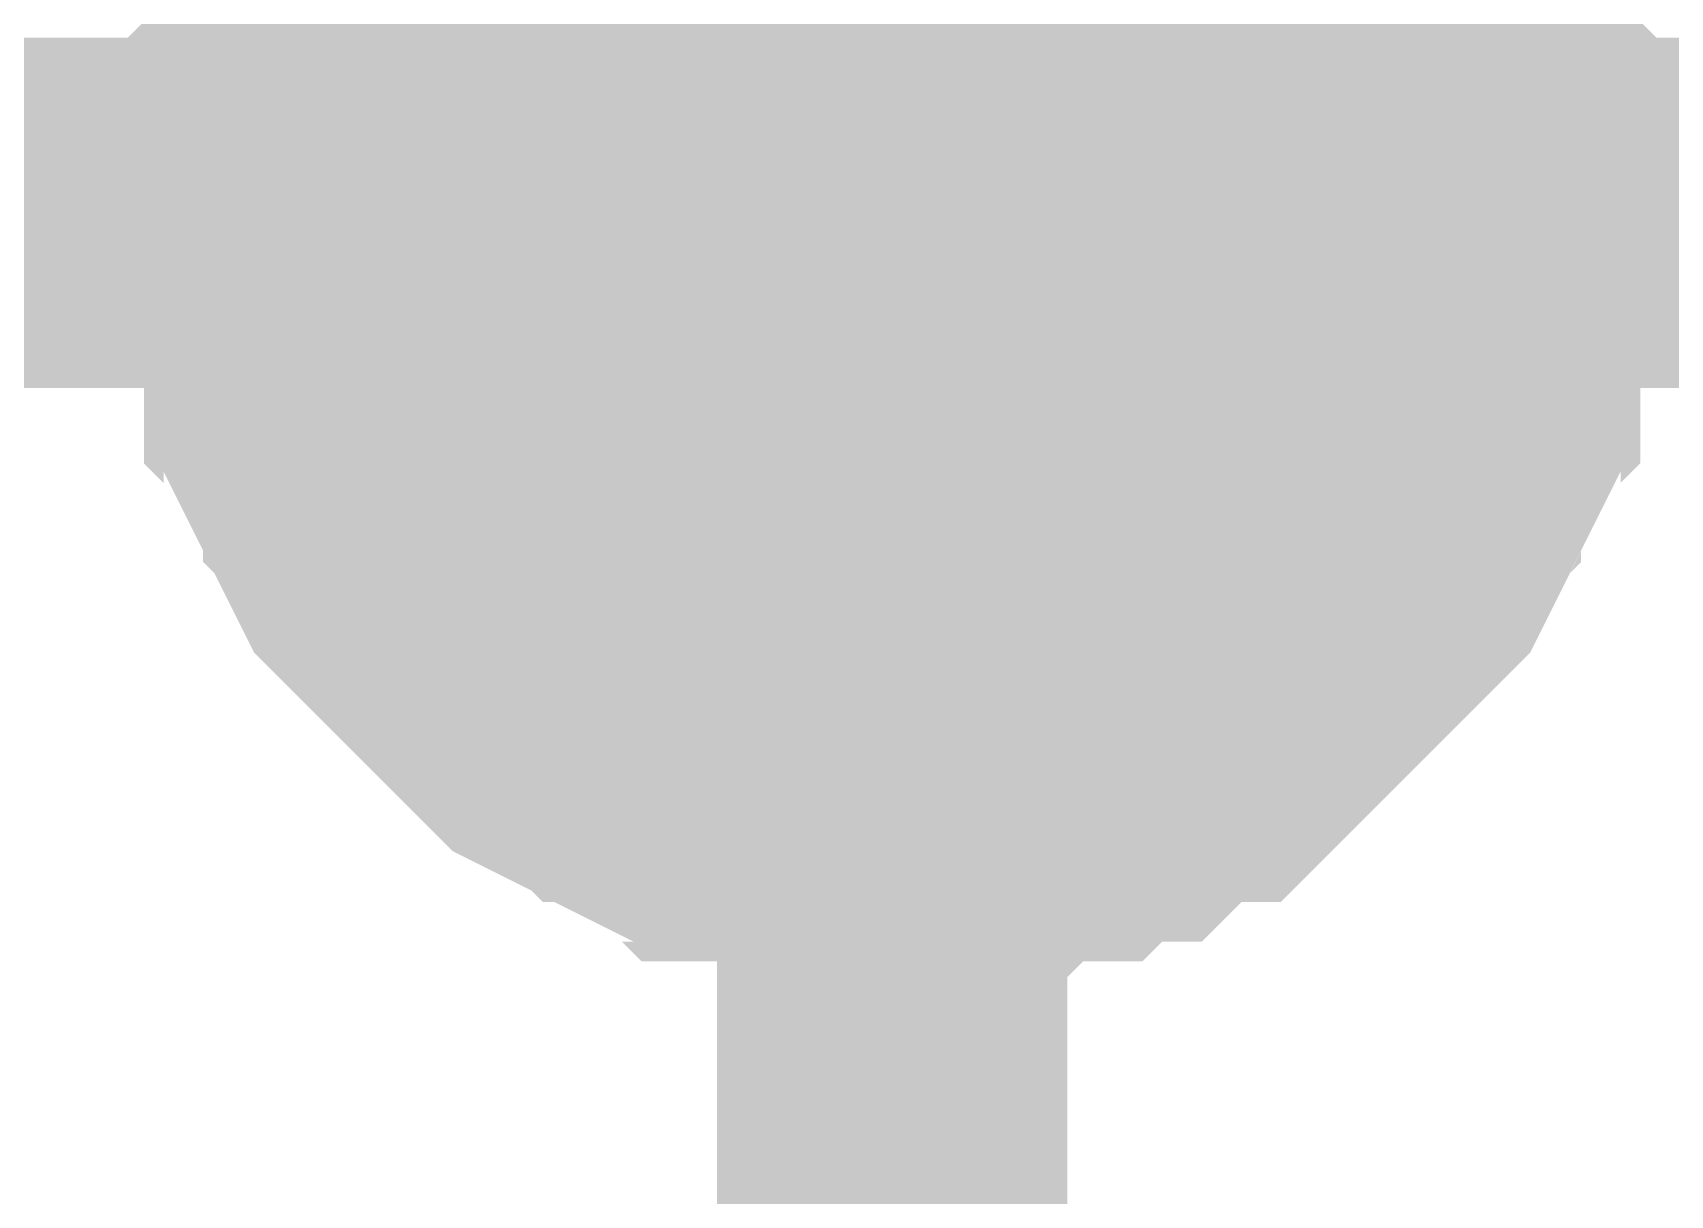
# Model space of a CAD drawing. Header units: inches. Extents: x 0 to 9.5, y -0.01 to 7.51.
# Drawn here: x 1.4721 to 1.5272, y 4.6664 to 4.7055 of the extents above; entities that cross this region are included whole.
import ezdxf

# ---------------------------------------------------------------- set-up
doc = ezdxf.new("R2010")
doc.units = ezdxf.units.IN
doc.header["$MEASUREMENT"] = 0
doc.layers.add('Sheet', color=255, linetype='Continuous')

msp = doc.modelspace()

# ---------------------------------------------------------------- linework, layer by layer
at = {"layer": 'Sheet'}
msp.add_lwpolyline([(1.49, 4.7, 0.02, 0.02, 1), (1.51, 4.7, 0.02, 0.02, 1)], format="xyseb", close=True, dxfattribs=at)
for points in [[(1.481047, 4.699485, 0.0118, 0.0118, 0), (1.481047, 4.700817, 0.0118, 0.0118, 0), (1.481047, 4.701483, 0.0118, 0.0118, 0), (1.481047, 4.702814, 0.0118, 0.0118, 0), (1.481712, 4.70348, 0.0118, 0.0118, 0), (1.481712, 4.704812, 0.0118, 0.0118, 0), (1.481712, 4.705478, 0.0118, 0.0118, 0), (1.482378, 4.706143, 0.0118, 0.0118, 0), (1.482378, 4.707475, 0.0118, 0.0118, 0), (1.483044, 4.708141, 0.0118, 0.0118, 0), (1.483709, 4.708807, 0.0118, 0.0118, 0), (1.483709, 4.710138, 0.0118, 0.0118, 0), (1.484375, 4.710804, 0.0118, 0.0118, 0), (1.485041, 4.71147, 0.0118, 0.0118, 0)], [(1.481047, 4.699485, 0.0118, 0.0118, 0), (1.481047, 4.700817, 0.0118, 0.0118, 0), (1.481047, 4.701483, 0.0118, 0.0118, 0), (1.481047, 4.702814, 0.0118, 0.0118, 0), (1.481712, 4.70348, 0.0118, 0.0118, 0), (1.481712, 4.704812, 0.0118, 0.0118, 0), (1.481712, 4.705478, 0.0118, 0.0118, 0), (1.482378, 4.706143, 0.0118, 0.0118, 0), (1.482378, 4.707475, 0.0118, 0.0118, 0), (1.483044, 4.708141, 0.0118, 0.0118, 0), (1.483709, 4.708807, 0.0118, 0.0118, 0), (1.483709, 4.710138, 0.0118, 0.0118, 0), (1.484375, 4.710804, 0.0118, 0.0118, 0), (1.485041, 4.71147, 0.0118, 0.0118, 0)], [(1.481047, 4.699485, 0.0118, 0.0118, 0), (1.481047, 4.700817, 0.0118, 0.0118, 0), (1.481047, 4.701483, 0.0118, 0.0118, 0), (1.481047, 4.702814, 0.0118, 0.0118, 0), (1.481712, 4.70348, 0.0118, 0.0118, 0), (1.481712, 4.704812, 0.0118, 0.0118, 0), (1.481712, 4.705478, 0.0118, 0.0118, 0), (1.482378, 4.706143, 0.0118, 0.0118, 0), (1.482378, 4.707475, 0.0118, 0.0118, 0), (1.483044, 4.708141, 0.0118, 0.0118, 0), (1.483709, 4.708807, 0.0118, 0.0118, 0), (1.483709, 4.710138, 0.0118, 0.0118, 0), (1.484375, 4.710804, 0.0118, 0.0118, 0), (1.485041, 4.71147, 0.0118, 0.0118, 0)], [(1.481047, 4.699485, 0.0118, 0.0118, 0), (1.481047, 4.700817, 0.0118, 0.0118, 0), (1.481047, 4.701483, 0.0118, 0.0118, 0), (1.481047, 4.702814, 0.0118, 0.0118, 0), (1.481712, 4.70348, 0.0118, 0.0118, 0), (1.481712, 4.704812, 0.0118, 0.0118, 0), (1.481712, 4.705478, 0.0118, 0.0118, 0), (1.482378, 4.706143, 0.0118, 0.0118, 0), (1.482378, 4.707475, 0.0118, 0.0118, 0), (1.483044, 4.708141, 0.0118, 0.0118, 0), (1.483709, 4.708807, 0.0118, 0.0118, 0), (1.483709, 4.710138, 0.0118, 0.0118, 0), (1.484375, 4.710804, 0.0118, 0.0118, 0), (1.485041, 4.71147, 0.0118, 0.0118, 0)], [(1.516991, 4.71147, 0.0118, 0.0118, 0), (1.517657, 4.710804, 0.0118, 0.0118, 0), (1.518323, 4.710138, 0.0118, 0.0118, 0), (1.518323, 4.708807, 0.0118, 0.0118, 0), (1.518988, 4.708141, 0.0118, 0.0118, 0), (1.519654, 4.707475, 0.0118, 0.0118, 0), (1.519654, 4.706143, 0.0118, 0.0118, 0), (1.52032, 4.705478, 0.0118, 0.0118, 0), (1.52032, 4.704812, 0.0118, 0.0118, 0), (1.52032, 4.70348, 0.0118, 0.0118, 0), (1.520985, 4.702814, 0.0118, 0.0118, 0), (1.520985, 4.701483, 0.0118, 0.0118, 0), (1.520985, 4.700817, 0.0118, 0.0118, 0), (1.520985, 4.699485, 0.0118, 0.0118, 0)], [(1.516991, 4.71147, 0.0118, 0.0118, 0), (1.517657, 4.710804, 0.0118, 0.0118, 0), (1.518323, 4.710138, 0.0118, 0.0118, 0), (1.518323, 4.708807, 0.0118, 0.0118, 0), (1.518988, 4.708141, 0.0118, 0.0118, 0), (1.519654, 4.707475, 0.0118, 0.0118, 0), (1.519654, 4.706143, 0.0118, 0.0118, 0), (1.52032, 4.705478, 0.0118, 0.0118, 0), (1.52032, 4.704812, 0.0118, 0.0118, 0), (1.52032, 4.70348, 0.0118, 0.0118, 0), (1.520985, 4.702814, 0.0118, 0.0118, 0), (1.520985, 4.701483, 0.0118, 0.0118, 0), (1.520985, 4.700817, 0.0118, 0.0118, 0), (1.520985, 4.699485, 0.0118, 0.0118, 0)], [(1.516991, 4.71147, 0.0118, 0.0118, 0), (1.517657, 4.710804, 0.0118, 0.0118, 0), (1.518323, 4.710138, 0.0118, 0.0118, 0), (1.518323, 4.708807, 0.0118, 0.0118, 0), (1.518988, 4.708141, 0.0118, 0.0118, 0), (1.519654, 4.707475, 0.0118, 0.0118, 0), (1.519654, 4.706143, 0.0118, 0.0118, 0), (1.52032, 4.705478, 0.0118, 0.0118, 0), (1.52032, 4.704812, 0.0118, 0.0118, 0), (1.52032, 4.70348, 0.0118, 0.0118, 0), (1.520985, 4.702814, 0.0118, 0.0118, 0), (1.520985, 4.701483, 0.0118, 0.0118, 0), (1.520985, 4.700817, 0.0118, 0.0118, 0), (1.520985, 4.699485, 0.0118, 0.0118, 0)], [(1.516991, 4.71147, 0.0118, 0.0118, 0), (1.517657, 4.710804, 0.0118, 0.0118, 0), (1.518323, 4.710138, 0.0118, 0.0118, 0), (1.518323, 4.708807, 0.0118, 0.0118, 0), (1.518988, 4.708141, 0.0118, 0.0118, 0), (1.519654, 4.707475, 0.0118, 0.0118, 0), (1.519654, 4.706143, 0.0118, 0.0118, 0), (1.52032, 4.705478, 0.0118, 0.0118, 0), (1.52032, 4.704812, 0.0118, 0.0118, 0), (1.52032, 4.70348, 0.0118, 0.0118, 0), (1.520985, 4.702814, 0.0118, 0.0118, 0), (1.520985, 4.701483, 0.0118, 0.0118, 0), (1.520985, 4.700817, 0.0118, 0.0118, 0), (1.520985, 4.699485, 0.0118, 0.0118, 0)], [(1.481047, 4.699485, 0.0039, 0.0039, 0), (1.481047, 4.700817, 0.0039, 0.0039, 0), (1.481047, 4.701483, 0.0039, 0.0039, 0), (1.481047, 4.702814, 0.0039, 0.0039, 0), (1.481712, 4.70348, 0.0039, 0.0039, 0), (1.481712, 4.704812, 0.0039, 0.0039, 0), (1.481712, 4.705478, 0.0039, 0.0039, 0), (1.482378, 4.706143, 0.0039, 0.0039, 0), (1.482378, 4.707475, 0.0039, 0.0039, 0), (1.483044, 4.708141, 0.0039, 0.0039, 0)], [(1.481047, 4.699485, 0.0039, 0.0039, 0), (1.481047, 4.700817, 0.0039, 0.0039, 0), (1.481047, 4.701483, 0.0039, 0.0039, 0), (1.481047, 4.702814, 0.0039, 0.0039, 0), (1.481712, 4.70348, 0.0039, 0.0039, 0), (1.481712, 4.704812, 0.0039, 0.0039, 0), (1.481712, 4.705478, 0.0039, 0.0039, 0), (1.482378, 4.706143, 0.0039, 0.0039, 0), (1.482378, 4.707475, 0.0039, 0.0039, 0), (1.483044, 4.708141, 0.0039, 0.0039, 0)], [(1.481047, 4.699485, 0.0039, 0.0039, 0), (1.481047, 4.700817, 0.0039, 0.0039, 0), (1.481047, 4.701483, 0.0039, 0.0039, 0), (1.481047, 4.702814, 0.0039, 0.0039, 0), (1.481712, 4.70348, 0.0039, 0.0039, 0), (1.481712, 4.704812, 0.0039, 0.0039, 0), (1.481712, 4.705478, 0.0039, 0.0039, 0), (1.482378, 4.706143, 0.0039, 0.0039, 0), (1.482378, 4.707475, 0.0039, 0.0039, 0), (1.483044, 4.708141, 0.0039, 0.0039, 0)], [(1.481047, 4.699485, 0.0039, 0.0039, 0), (1.481047, 4.700817, 0.0039, 0.0039, 0), (1.481047, 4.701483, 0.0039, 0.0039, 0), (1.481047, 4.702814, 0.0039, 0.0039, 0), (1.481712, 4.70348, 0.0039, 0.0039, 0), (1.481712, 4.704812, 0.0039, 0.0039, 0), (1.481712, 4.705478, 0.0039, 0.0039, 0), (1.482378, 4.706143, 0.0039, 0.0039, 0), (1.482378, 4.707475, 0.0039, 0.0039, 0), (1.483044, 4.708141, 0.0039, 0.0039, 0)], [(1.518988, 4.708141, 0.0039, 0.0039, 0), (1.519654, 4.707475, 0.0039, 0.0039, 0), (1.519654, 4.706143, 0.0039, 0.0039, 0), (1.52032, 4.705478, 0.0039, 0.0039, 0), (1.52032, 4.704812, 0.0039, 0.0039, 0), (1.52032, 4.70348, 0.0039, 0.0039, 0), (1.520985, 4.702814, 0.0039, 0.0039, 0), (1.520985, 4.701483, 0.0039, 0.0039, 0), (1.520985, 4.700817, 0.0039, 0.0039, 0), (1.520985, 4.699485, 0.0039, 0.0039, 0)], [(1.518988, 4.708141, 0.0039, 0.0039, 0), (1.519654, 4.707475, 0.0039, 0.0039, 0), (1.519654, 4.706143, 0.0039, 0.0039, 0), (1.52032, 4.705478, 0.0039, 0.0039, 0), (1.52032, 4.704812, 0.0039, 0.0039, 0), (1.52032, 4.70348, 0.0039, 0.0039, 0), (1.520985, 4.702814, 0.0039, 0.0039, 0), (1.520985, 4.701483, 0.0039, 0.0039, 0), (1.520985, 4.700817, 0.0039, 0.0039, 0), (1.520985, 4.699485, 0.0039, 0.0039, 0)], [(1.518988, 4.708141, 0.0039, 0.0039, 0), (1.519654, 4.707475, 0.0039, 0.0039, 0), (1.519654, 4.706143, 0.0039, 0.0039, 0), (1.52032, 4.705478, 0.0039, 0.0039, 0), (1.52032, 4.704812, 0.0039, 0.0039, 0), (1.52032, 4.70348, 0.0039, 0.0039, 0), (1.520985, 4.702814, 0.0039, 0.0039, 0), (1.520985, 4.701483, 0.0039, 0.0039, 0), (1.520985, 4.700817, 0.0039, 0.0039, 0), (1.520985, 4.699485, 0.0039, 0.0039, 0)], [(1.518988, 4.708141, 0.0039, 0.0039, 0), (1.519654, 4.707475, 0.0039, 0.0039, 0), (1.519654, 4.706143, 0.0039, 0.0039, 0), (1.52032, 4.705478, 0.0039, 0.0039, 0), (1.52032, 4.704812, 0.0039, 0.0039, 0), (1.52032, 4.70348, 0.0039, 0.0039, 0), (1.520985, 4.702814, 0.0039, 0.0039, 0), (1.520985, 4.701483, 0.0039, 0.0039, 0), (1.520985, 4.700817, 0.0039, 0.0039, 0), (1.520985, 4.699485, 0.0039, 0.0039, 0)], [(2.000911, 4.499734, 0.0118, 0.0118, 0), (2.000911, 4.699485, 0.0118, 0.0118, 0), (1.501016, 4.699485, 0.0118, 0.0118, 0), (1.001121, 4.699485, 0.0118, 0.0118, 0), (1.001121, 4.499734, 0.0118, 0.0118, 0)], [(1.501016, 4.67951, 0.0118, 0.0118, 0), (1.50035, 4.67951, 0.0118, 0.0118, 0), (1.499019, 4.67951, 0.0118, 0.0118, 0), (1.498353, 4.67951, 0.0118, 0.0118, 0), (1.497022, 4.680176, 0.0118, 0.0118, 0), (1.496357, 4.680176, 0.0118, 0.0118, 0), (1.495025, 4.680176, 0.0118, 0.0118, 0), (1.49436, 4.680842, 0.0118, 0.0118, 0), (1.493694, 4.680842, 0.0118, 0.0118, 0), (1.492363, 4.681507, 0.0118, 0.0118, 0), (1.491697, 4.682173, 0.0118, 0.0118, 0), (1.491031, 4.682173, 0.0118, 0.0118, 0), (1.4897, 4.682839, 0.0118, 0.0118, 0), (1.489034, 4.683505, 0.0118, 0.0118, 0), (1.488369, 4.684171, 0.0118, 0.0118, 0), (1.487703, 4.684837, 0.0118, 0.0118, 0), (1.487038, 4.685502, 0.0118, 0.0118, 0), (1.486372, 4.686168, 0.0118, 0.0118, 0), (1.485706, 4.686834, 0.0118, 0.0118, 0), (1.485041, 4.6875, 0.0118, 0.0118, 0), (1.484375, 4.688166, 0.0118, 0.0118, 0), (1.483709, 4.689498, 0.0118, 0.0118, 0), (1.483709, 4.690163, 0.0118, 0.0118, 0), (1.483044, 4.690829, 0.0118, 0.0118, 0), (1.482378, 4.692161, 0.0118, 0.0118, 0), (1.482378, 4.692827, 0.0118, 0.0118, 0), (1.481712, 4.693493, 0.0118, 0.0118, 0), (1.481712, 4.694824, 0.0118, 0.0118, 0), (1.481712, 4.69549, 0.0118, 0.0118, 0), (1.481047, 4.696822, 0.0118, 0.0118, 0), (1.481047, 4.697488, 0.0118, 0.0118, 0), (1.481047, 4.698819, 0.0118, 0.0118, 0), (1.481047, 4.699485, 0.0118, 0.0118, 0)], [(1.481047, 4.699485, 0.0118, 0.0118, 0), (1.481047, 4.699485, 0.0118, 0.0118, 0)], [(1.501016, 4.67951, 0.0118, 0.0118, 0), (1.50035, 4.67951, 0.0118, 0.0118, 0), (1.499019, 4.67951, 0.0118, 0.0118, 0), (1.498353, 4.67951, 0.0118, 0.0118, 0), (1.497022, 4.680176, 0.0118, 0.0118, 0), (1.496357, 4.680176, 0.0118, 0.0118, 0), (1.495025, 4.680176, 0.0118, 0.0118, 0), (1.49436, 4.680842, 0.0118, 0.0118, 0), (1.493694, 4.680842, 0.0118, 0.0118, 0), (1.492363, 4.681507, 0.0118, 0.0118, 0), (1.491697, 4.682173, 0.0118, 0.0118, 0), (1.491031, 4.682173, 0.0118, 0.0118, 0), (1.4897, 4.682839, 0.0118, 0.0118, 0), (1.489034, 4.683505, 0.0118, 0.0118, 0), (1.488369, 4.684171, 0.0118, 0.0118, 0), (1.487703, 4.684837, 0.0118, 0.0118, 0), (1.487038, 4.685502, 0.0118, 0.0118, 0), (1.486372, 4.686168, 0.0118, 0.0118, 0), (1.485706, 4.686834, 0.0118, 0.0118, 0), (1.485041, 4.6875, 0.0118, 0.0118, 0), (1.484375, 4.688166, 0.0118, 0.0118, 0), (1.483709, 4.689498, 0.0118, 0.0118, 0), (1.483709, 4.690163, 0.0118, 0.0118, 0), (1.483044, 4.690829, 0.0118, 0.0118, 0), (1.482378, 4.692161, 0.0118, 0.0118, 0), (1.482378, 4.692827, 0.0118, 0.0118, 0), (1.481712, 4.693493, 0.0118, 0.0118, 0), (1.481712, 4.694824, 0.0118, 0.0118, 0), (1.481712, 4.69549, 0.0118, 0.0118, 0), (1.481047, 4.696822, 0.0118, 0.0118, 0), (1.481047, 4.697488, 0.0118, 0.0118, 0), (1.481047, 4.698819, 0.0118, 0.0118, 0), (1.481047, 4.699485, 0.0118, 0.0118, 0)], [(1.481047, 4.699485, 0.0118, 0.0118, 0), (1.481047, 4.699485, 0.0118, 0.0118, 0)], [(1.501016, 4.67951, 0.0118, 0.0118, 0), (1.50035, 4.67951, 0.0118, 0.0118, 0), (1.499019, 4.67951, 0.0118, 0.0118, 0), (1.498353, 4.67951, 0.0118, 0.0118, 0), (1.497022, 4.680176, 0.0118, 0.0118, 0), (1.496357, 4.680176, 0.0118, 0.0118, 0), (1.495025, 4.680176, 0.0118, 0.0118, 0), (1.49436, 4.680842, 0.0118, 0.0118, 0), (1.493694, 4.680842, 0.0118, 0.0118, 0), (1.492363, 4.681507, 0.0118, 0.0118, 0), (1.491697, 4.682173, 0.0118, 0.0118, 0), (1.491031, 4.682173, 0.0118, 0.0118, 0), (1.4897, 4.682839, 0.0118, 0.0118, 0), (1.489034, 4.683505, 0.0118, 0.0118, 0), (1.488369, 4.684171, 0.0118, 0.0118, 0), (1.487703, 4.684837, 0.0118, 0.0118, 0), (1.487038, 4.685502, 0.0118, 0.0118, 0), (1.486372, 4.686168, 0.0118, 0.0118, 0), (1.485706, 4.686834, 0.0118, 0.0118, 0), (1.485041, 4.6875, 0.0118, 0.0118, 0), (1.484375, 4.688166, 0.0118, 0.0118, 0), (1.483709, 4.689498, 0.0118, 0.0118, 0), (1.483709, 4.690163, 0.0118, 0.0118, 0), (1.483044, 4.690829, 0.0118, 0.0118, 0), (1.482378, 4.692161, 0.0118, 0.0118, 0), (1.482378, 4.692827, 0.0118, 0.0118, 0), (1.481712, 4.693493, 0.0118, 0.0118, 0), (1.481712, 4.694824, 0.0118, 0.0118, 0), (1.481712, 4.69549, 0.0118, 0.0118, 0), (1.481047, 4.696822, 0.0118, 0.0118, 0), (1.481047, 4.697488, 0.0118, 0.0118, 0), (1.481047, 4.698819, 0.0118, 0.0118, 0), (1.481047, 4.699485, 0.0118, 0.0118, 0)], [(1.481047, 4.699485, 0.0118, 0.0118, 0), (1.481047, 4.699485, 0.0118, 0.0118, 0)], [(1.501016, 4.67951, 0.0118, 0.0118, 0), (1.50035, 4.67951, 0.0118, 0.0118, 0), (1.499019, 4.67951, 0.0118, 0.0118, 0), (1.498353, 4.67951, 0.0118, 0.0118, 0), (1.497022, 4.680176, 0.0118, 0.0118, 0), (1.496357, 4.680176, 0.0118, 0.0118, 0), (1.495025, 4.680176, 0.0118, 0.0118, 0), (1.49436, 4.680842, 0.0118, 0.0118, 0), (1.493694, 4.680842, 0.0118, 0.0118, 0), (1.492363, 4.681507, 0.0118, 0.0118, 0), (1.491697, 4.682173, 0.0118, 0.0118, 0), (1.491031, 4.682173, 0.0118, 0.0118, 0), (1.4897, 4.682839, 0.0118, 0.0118, 0), (1.489034, 4.683505, 0.0118, 0.0118, 0), (1.488369, 4.684171, 0.0118, 0.0118, 0), (1.487703, 4.684837, 0.0118, 0.0118, 0), (1.487038, 4.685502, 0.0118, 0.0118, 0), (1.486372, 4.686168, 0.0118, 0.0118, 0), (1.485706, 4.686834, 0.0118, 0.0118, 0), (1.485041, 4.6875, 0.0118, 0.0118, 0), (1.484375, 4.688166, 0.0118, 0.0118, 0), (1.483709, 4.689498, 0.0118, 0.0118, 0), (1.483709, 4.690163, 0.0118, 0.0118, 0), (1.483044, 4.690829, 0.0118, 0.0118, 0), (1.482378, 4.692161, 0.0118, 0.0118, 0), (1.482378, 4.692827, 0.0118, 0.0118, 0), (1.481712, 4.693493, 0.0118, 0.0118, 0), (1.481712, 4.694824, 0.0118, 0.0118, 0), (1.481712, 4.69549, 0.0118, 0.0118, 0), (1.481047, 4.696822, 0.0118, 0.0118, 0), (1.481047, 4.697488, 0.0118, 0.0118, 0), (1.481047, 4.698819, 0.0118, 0.0118, 0), (1.481047, 4.699485, 0.0118, 0.0118, 0)], [(1.481047, 4.699485, 0.0118, 0.0118, 0), (1.481047, 4.699485, 0.0118, 0.0118, 0)], [(1.520985, 4.699485, 0.0118, 0.0118, 0), (1.520985, 4.698819, 0.0118, 0.0118, 0), (1.520985, 4.697488, 0.0118, 0.0118, 0), (1.520985, 4.696822, 0.0118, 0.0118, 0), (1.52032, 4.69549, 0.0118, 0.0118, 0), (1.52032, 4.694824, 0.0118, 0.0118, 0), (1.52032, 4.693493, 0.0118, 0.0118, 0), (1.519654, 4.692827, 0.0118, 0.0118, 0), (1.519654, 4.692161, 0.0118, 0.0118, 0), (1.518988, 4.690829, 0.0118, 0.0118, 0), (1.518323, 4.690163, 0.0118, 0.0118, 0), (1.518323, 4.689498, 0.0118, 0.0118, 0), (1.517657, 4.688166, 0.0118, 0.0118, 0), (1.516991, 4.6875, 0.0118, 0.0118, 0), (1.516326, 4.686834, 0.0118, 0.0118, 0), (1.51566, 4.686168, 0.0118, 0.0118, 0), (1.514994, 4.685502, 0.0118, 0.0118, 0), (1.514329, 4.684837, 0.0118, 0.0118, 0), (1.513663, 4.684171, 0.0118, 0.0118, 0), (1.512997, 4.683505, 0.0118, 0.0118, 0), (1.512332, 4.682839, 0.0118, 0.0118, 0), (1.511666, 4.682173, 0.0118, 0.0118, 0), (1.510335, 4.682173, 0.0118, 0.0118, 0), (1.509669, 4.681507, 0.0118, 0.0118, 0), (1.509004, 4.680842, 0.0118, 0.0118, 0), (1.507672, 4.680842, 0.0118, 0.0118, 0), (1.507007, 4.680176, 0.0118, 0.0118, 0), (1.506341, 4.680176, 0.0118, 0.0118, 0), (1.50501, 4.680176, 0.0118, 0.0118, 0), (1.504344, 4.67951, 0.0118, 0.0118, 0), (1.503013, 4.67951, 0.0118, 0.0118, 0), (1.502347, 4.67951, 0.0118, 0.0118, 0), (1.501016, 4.67951, 0.0118, 0.0118, 0)], [(1.501016, 4.499734, 0.0118, 0.0118, 0), (1.501016, 4.699485, 0.0118, 0.0118, 0)], [(1.520985, 4.699485, 0.0118, 0.0118, 0), (1.520985, 4.698819, 0.0118, 0.0118, 0), (1.520985, 4.697488, 0.0118, 0.0118, 0), (1.520985, 4.696822, 0.0118, 0.0118, 0), (1.52032, 4.69549, 0.0118, 0.0118, 0), (1.52032, 4.694824, 0.0118, 0.0118, 0), (1.52032, 4.693493, 0.0118, 0.0118, 0), (1.519654, 4.692827, 0.0118, 0.0118, 0), (1.519654, 4.692161, 0.0118, 0.0118, 0), (1.518988, 4.690829, 0.0118, 0.0118, 0), (1.518323, 4.690163, 0.0118, 0.0118, 0), (1.518323, 4.689498, 0.0118, 0.0118, 0), (1.517657, 4.688166, 0.0118, 0.0118, 0), (1.516991, 4.6875, 0.0118, 0.0118, 0), (1.516326, 4.686834, 0.0118, 0.0118, 0), (1.51566, 4.686168, 0.0118, 0.0118, 0), (1.514994, 4.685502, 0.0118, 0.0118, 0), (1.514329, 4.684837, 0.0118, 0.0118, 0), (1.513663, 4.684171, 0.0118, 0.0118, 0), (1.512997, 4.683505, 0.0118, 0.0118, 0), (1.512332, 4.682839, 0.0118, 0.0118, 0), (1.511666, 4.682173, 0.0118, 0.0118, 0), (1.510335, 4.682173, 0.0118, 0.0118, 0), (1.509669, 4.681507, 0.0118, 0.0118, 0), (1.509004, 4.680842, 0.0118, 0.0118, 0), (1.507672, 4.680842, 0.0118, 0.0118, 0), (1.507007, 4.680176, 0.0118, 0.0118, 0), (1.506341, 4.680176, 0.0118, 0.0118, 0), (1.50501, 4.680176, 0.0118, 0.0118, 0), (1.504344, 4.67951, 0.0118, 0.0118, 0), (1.503013, 4.67951, 0.0118, 0.0118, 0), (1.502347, 4.67951, 0.0118, 0.0118, 0), (1.501016, 4.67951, 0.0118, 0.0118, 0)], [(1.520985, 4.699485, 0.0118, 0.0118, 0), (1.520985, 4.698819, 0.0118, 0.0118, 0), (1.520985, 4.697488, 0.0118, 0.0118, 0), (1.520985, 4.696822, 0.0118, 0.0118, 0), (1.52032, 4.69549, 0.0118, 0.0118, 0), (1.52032, 4.694824, 0.0118, 0.0118, 0), (1.52032, 4.693493, 0.0118, 0.0118, 0), (1.519654, 4.692827, 0.0118, 0.0118, 0), (1.519654, 4.692161, 0.0118, 0.0118, 0), (1.518988, 4.690829, 0.0118, 0.0118, 0), (1.518323, 4.690163, 0.0118, 0.0118, 0), (1.518323, 4.689498, 0.0118, 0.0118, 0), (1.517657, 4.688166, 0.0118, 0.0118, 0), (1.516991, 4.6875, 0.0118, 0.0118, 0), (1.516326, 4.686834, 0.0118, 0.0118, 0), (1.51566, 4.686168, 0.0118, 0.0118, 0), (1.514994, 4.685502, 0.0118, 0.0118, 0), (1.514329, 4.684837, 0.0118, 0.0118, 0), (1.513663, 4.684171, 0.0118, 0.0118, 0), (1.512997, 4.683505, 0.0118, 0.0118, 0), (1.512332, 4.682839, 0.0118, 0.0118, 0), (1.511666, 4.682173, 0.0118, 0.0118, 0), (1.510335, 4.682173, 0.0118, 0.0118, 0), (1.509669, 4.681507, 0.0118, 0.0118, 0), (1.509004, 4.680842, 0.0118, 0.0118, 0), (1.507672, 4.680842, 0.0118, 0.0118, 0), (1.507007, 4.680176, 0.0118, 0.0118, 0), (1.506341, 4.680176, 0.0118, 0.0118, 0), (1.50501, 4.680176, 0.0118, 0.0118, 0), (1.504344, 4.67951, 0.0118, 0.0118, 0), (1.503013, 4.67951, 0.0118, 0.0118, 0), (1.502347, 4.67951, 0.0118, 0.0118, 0), (1.501016, 4.67951, 0.0118, 0.0118, 0)], [(1.520985, 4.699485, 0.0118, 0.0118, 0), (1.520985, 4.698819, 0.0118, 0.0118, 0), (1.520985, 4.697488, 0.0118, 0.0118, 0), (1.520985, 4.696822, 0.0118, 0.0118, 0), (1.52032, 4.69549, 0.0118, 0.0118, 0), (1.52032, 4.694824, 0.0118, 0.0118, 0), (1.52032, 4.693493, 0.0118, 0.0118, 0), (1.519654, 4.692827, 0.0118, 0.0118, 0), (1.519654, 4.692161, 0.0118, 0.0118, 0), (1.518988, 4.690829, 0.0118, 0.0118, 0), (1.518323, 4.690163, 0.0118, 0.0118, 0), (1.518323, 4.689498, 0.0118, 0.0118, 0), (1.517657, 4.688166, 0.0118, 0.0118, 0), (1.516991, 4.6875, 0.0118, 0.0118, 0), (1.516326, 4.686834, 0.0118, 0.0118, 0), (1.51566, 4.686168, 0.0118, 0.0118, 0), (1.514994, 4.685502, 0.0118, 0.0118, 0), (1.514329, 4.684837, 0.0118, 0.0118, 0), (1.513663, 4.684171, 0.0118, 0.0118, 0), (1.512997, 4.683505, 0.0118, 0.0118, 0), (1.512332, 4.682839, 0.0118, 0.0118, 0), (1.511666, 4.682173, 0.0118, 0.0118, 0), (1.510335, 4.682173, 0.0118, 0.0118, 0), (1.509669, 4.681507, 0.0118, 0.0118, 0), (1.509004, 4.680842, 0.0118, 0.0118, 0), (1.507672, 4.680842, 0.0118, 0.0118, 0), (1.507007, 4.680176, 0.0118, 0.0118, 0), (1.506341, 4.680176, 0.0118, 0.0118, 0), (1.50501, 4.680176, 0.0118, 0.0118, 0), (1.504344, 4.67951, 0.0118, 0.0118, 0), (1.503013, 4.67951, 0.0118, 0.0118, 0), (1.502347, 4.67951, 0.0118, 0.0118, 0), (1.501016, 4.67951, 0.0118, 0.0118, 0)], [(1.520985, 4.699485, 0.0118, 0.0118, 0), (1.520985, 4.699485, 0.0118, 0.0118, 0), (1.520985, 4.699485, 0.0118, 0.0118, 0), (1.520985, 4.699485, 0.0118, 0.0118, 0), (1.520985, 4.699485, 0.0118, 0.0118, 0), (1.520985, 4.699485, 0.0118, 0.0118, 0), (1.520985, 4.699485, 0.0118, 0.0118, 0), (1.520985, 4.699485, 0.0118, 0.0118, 0), (1.520985, 4.699485, 0.0118, 0.0118, 0), (1.520985, 4.699485, 0.0118, 0.0118, 0), (1.520985, 4.699485, 0.0118, 0.0118, 0), (1.520985, 4.699485, 0.0118, 0.0118, 0), (1.520985, 4.699485, 0.0118, 0.0118, 0), (1.520985, 4.699485, 0.0118, 0.0118, 0), (1.520985, 4.699485, 0.0118, 0.0118, 0), (1.520985, 4.699485, 0.0118, 0.0118, 0), (1.520985, 4.699485, 0.0118, 0.0118, 0), (1.520985, 4.699485, 0.0118, 0.0118, 0), (1.520985, 4.699485, 0.0118, 0.0118, 0), (1.520985, 4.699485, 0.0118, 0.0118, 0), (1.520985, 4.699485, 0.0118, 0.0118, 0), (1.520985, 4.699485, 0.0118, 0.0118, 0), (1.520985, 4.699485, 0.0118, 0.0118, 0), (1.520985, 4.699485, 0.0118, 0.0118, 0), (1.520985, 4.699485, 0.0118, 0.0118, 0), (1.520985, 4.699485, 0.0118, 0.0118, 0), (1.520985, 4.699485, 0.0118, 0.0118, 0), (1.520985, 4.699485, 0.0118, 0.0118, 0), (1.520985, 4.699485, 0.0118, 0.0118, 0), (1.520985, 4.699485, 0.0118, 0.0118, 0), (1.520985, 4.699485, 0.0118, 0.0118, 0), (1.520985, 4.699485, 0.0118, 0.0118, 0), (1.520985, 4.699485, 0.0118, 0.0118, 0)], [(1.520985, 4.699485, 0.0118, 0.0118, 0), (1.520985, 4.699485, 0.0118, 0.0118, 0)], [(1.520985, 4.699485, 0.0118, 0.0118, 0), (1.520985, 4.699485, 0.0118, 0.0118, 0), (1.520985, 4.699485, 0.0118, 0.0118, 0), (1.520985, 4.699485, 0.0118, 0.0118, 0), (1.520985, 4.699485, 0.0118, 0.0118, 0), (1.520985, 4.699485, 0.0118, 0.0118, 0), (1.520985, 4.699485, 0.0118, 0.0118, 0), (1.520985, 4.699485, 0.0118, 0.0118, 0), (1.520985, 4.699485, 0.0118, 0.0118, 0), (1.520985, 4.699485, 0.0118, 0.0118, 0), (1.520985, 4.699485, 0.0118, 0.0118, 0), (1.520985, 4.699485, 0.0118, 0.0118, 0), (1.520985, 4.699485, 0.0118, 0.0118, 0), (1.520985, 4.699485, 0.0118, 0.0118, 0), (1.520985, 4.699485, 0.0118, 0.0118, 0), (1.520985, 4.699485, 0.0118, 0.0118, 0), (1.520985, 4.699485, 0.0118, 0.0118, 0), (1.520985, 4.699485, 0.0118, 0.0118, 0), (1.520985, 4.699485, 0.0118, 0.0118, 0), (1.520985, 4.699485, 0.0118, 0.0118, 0), (1.520985, 4.699485, 0.0118, 0.0118, 0), (1.520985, 4.699485, 0.0118, 0.0118, 0), (1.520985, 4.699485, 0.0118, 0.0118, 0), (1.520985, 4.699485, 0.0118, 0.0118, 0), (1.520985, 4.699485, 0.0118, 0.0118, 0), (1.520985, 4.699485, 0.0118, 0.0118, 0), (1.520985, 4.699485, 0.0118, 0.0118, 0), (1.520985, 4.699485, 0.0118, 0.0118, 0), (1.520985, 4.699485, 0.0118, 0.0118, 0), (1.520985, 4.699485, 0.0118, 0.0118, 0), (1.520985, 4.699485, 0.0118, 0.0118, 0), (1.520985, 4.699485, 0.0118, 0.0118, 0), (1.520985, 4.699485, 0.0118, 0.0118, 0)], [(1.520985, 4.699485, 0.0118, 0.0118, 0), (1.520985, 4.699485, 0.0118, 0.0118, 0)], [(1.520985, 4.699485, 0.0118, 0.0118, 0), (1.520985, 4.699485, 0.0118, 0.0118, 0), (1.520985, 4.699485, 0.0118, 0.0118, 0), (1.520985, 4.699485, 0.0118, 0.0118, 0), (1.520985, 4.699485, 0.0118, 0.0118, 0), (1.520985, 4.699485, 0.0118, 0.0118, 0), (1.520985, 4.699485, 0.0118, 0.0118, 0), (1.520985, 4.699485, 0.0118, 0.0118, 0), (1.520985, 4.699485, 0.0118, 0.0118, 0), (1.520985, 4.699485, 0.0118, 0.0118, 0), (1.520985, 4.699485, 0.0118, 0.0118, 0), (1.520985, 4.699485, 0.0118, 0.0118, 0), (1.520985, 4.699485, 0.0118, 0.0118, 0), (1.520985, 4.699485, 0.0118, 0.0118, 0), (1.520985, 4.699485, 0.0118, 0.0118, 0), (1.520985, 4.699485, 0.0118, 0.0118, 0), (1.520985, 4.699485, 0.0118, 0.0118, 0), (1.520985, 4.699485, 0.0118, 0.0118, 0), (1.520985, 4.699485, 0.0118, 0.0118, 0), (1.520985, 4.699485, 0.0118, 0.0118, 0), (1.520985, 4.699485, 0.0118, 0.0118, 0), (1.520985, 4.699485, 0.0118, 0.0118, 0), (1.520985, 4.699485, 0.0118, 0.0118, 0), (1.520985, 4.699485, 0.0118, 0.0118, 0), (1.520985, 4.699485, 0.0118, 0.0118, 0), (1.520985, 4.699485, 0.0118, 0.0118, 0), (1.520985, 4.699485, 0.0118, 0.0118, 0), (1.520985, 4.699485, 0.0118, 0.0118, 0), (1.520985, 4.699485, 0.0118, 0.0118, 0), (1.520985, 4.699485, 0.0118, 0.0118, 0), (1.520985, 4.699485, 0.0118, 0.0118, 0), (1.520985, 4.699485, 0.0118, 0.0118, 0), (1.520985, 4.699485, 0.0118, 0.0118, 0)], [(1.520985, 4.699485, 0.0118, 0.0118, 0), (1.520985, 4.699485, 0.0118, 0.0118, 0)], [(1.520985, 4.699485, 0.0118, 0.0118, 0), (1.520985, 4.699485, 0.0118, 0.0118, 0), (1.520985, 4.699485, 0.0118, 0.0118, 0), (1.520985, 4.699485, 0.0118, 0.0118, 0), (1.520985, 4.699485, 0.0118, 0.0118, 0), (1.520985, 4.699485, 0.0118, 0.0118, 0), (1.520985, 4.699485, 0.0118, 0.0118, 0), (1.520985, 4.699485, 0.0118, 0.0118, 0), (1.520985, 4.699485, 0.0118, 0.0118, 0), (1.520985, 4.699485, 0.0118, 0.0118, 0), (1.520985, 4.699485, 0.0118, 0.0118, 0), (1.520985, 4.699485, 0.0118, 0.0118, 0), (1.520985, 4.699485, 0.0118, 0.0118, 0), (1.520985, 4.699485, 0.0118, 0.0118, 0), (1.520985, 4.699485, 0.0118, 0.0118, 0), (1.520985, 4.699485, 0.0118, 0.0118, 0), (1.520985, 4.699485, 0.0118, 0.0118, 0), (1.520985, 4.699485, 0.0118, 0.0118, 0), (1.520985, 4.699485, 0.0118, 0.0118, 0), (1.520985, 4.699485, 0.0118, 0.0118, 0), (1.520985, 4.699485, 0.0118, 0.0118, 0), (1.520985, 4.699485, 0.0118, 0.0118, 0), (1.520985, 4.699485, 0.0118, 0.0118, 0), (1.520985, 4.699485, 0.0118, 0.0118, 0), (1.520985, 4.699485, 0.0118, 0.0118, 0), (1.520985, 4.699485, 0.0118, 0.0118, 0), (1.520985, 4.699485, 0.0118, 0.0118, 0), (1.520985, 4.699485, 0.0118, 0.0118, 0), (1.520985, 4.699485, 0.0118, 0.0118, 0), (1.520985, 4.699485, 0.0118, 0.0118, 0), (1.520985, 4.699485, 0.0118, 0.0118, 0), (1.520985, 4.699485, 0.0118, 0.0118, 0), (1.520985, 4.699485, 0.0118, 0.0118, 0)], [(1.520985, 4.699485, 0.0118, 0.0118, 0), (1.520985, 4.699485, 0.0118, 0.0118, 0)], [(1.501016, 4.67951, 0.0039, 0.0039, 0), (1.50035, 4.67951, 0.0039, 0.0039, 0), (1.499019, 4.67951, 0.0039, 0.0039, 0), (1.498353, 4.67951, 0.0039, 0.0039, 0), (1.497022, 4.680176, 0.0039, 0.0039, 0), (1.496357, 4.680176, 0.0039, 0.0039, 0), (1.495025, 4.680176, 0.0039, 0.0039, 0), (1.49436, 4.680842, 0.0039, 0.0039, 0), (1.493694, 4.680842, 0.0039, 0.0039, 0), (1.492363, 4.681507, 0.0039, 0.0039, 0), (1.491697, 4.682173, 0.0039, 0.0039, 0), (1.491031, 4.682173, 0.0039, 0.0039, 0), (1.4897, 4.682839, 0.0039, 0.0039, 0), (1.489034, 4.683505, 0.0039, 0.0039, 0), (1.488369, 4.684171, 0.0039, 0.0039, 0), (1.487703, 4.684837, 0.0039, 0.0039, 0), (1.487038, 4.685502, 0.0039, 0.0039, 0), (1.486372, 4.686168, 0.0039, 0.0039, 0), (1.485706, 4.686834, 0.0039, 0.0039, 0), (1.485041, 4.6875, 0.0039, 0.0039, 0), (1.484375, 4.688166, 0.0039, 0.0039, 0), (1.483709, 4.689498, 0.0039, 0.0039, 0), (1.483709, 4.690163, 0.0039, 0.0039, 0), (1.483044, 4.690829, 0.0039, 0.0039, 0), (1.482378, 4.692161, 0.0039, 0.0039, 0), (1.482378, 4.692827, 0.0039, 0.0039, 0), (1.481712, 4.693493, 0.0039, 0.0039, 0), (1.481712, 4.694824, 0.0039, 0.0039, 0), (1.481712, 4.69549, 0.0039, 0.0039, 0), (1.481047, 4.696822, 0.0039, 0.0039, 0), (1.481047, 4.697488, 0.0039, 0.0039, 0), (1.481047, 4.698819, 0.0039, 0.0039, 0), (1.481047, 4.699485, 0.0039, 0.0039, 0)], [(1.481047, 4.699485, 0.0039, 0.0039, 0), (1.481047, 4.699485, 0.0039, 0.0039, 0)], [(1.501016, 4.67951, 0.0039, 0.0039, 0), (1.50035, 4.67951, 0.0039, 0.0039, 0), (1.499019, 4.67951, 0.0039, 0.0039, 0), (1.498353, 4.67951, 0.0039, 0.0039, 0), (1.497022, 4.680176, 0.0039, 0.0039, 0), (1.496357, 4.680176, 0.0039, 0.0039, 0), (1.495025, 4.680176, 0.0039, 0.0039, 0), (1.49436, 4.680842, 0.0039, 0.0039, 0), (1.493694, 4.680842, 0.0039, 0.0039, 0), (1.492363, 4.681507, 0.0039, 0.0039, 0), (1.491697, 4.682173, 0.0039, 0.0039, 0), (1.491031, 4.682173, 0.0039, 0.0039, 0), (1.4897, 4.682839, 0.0039, 0.0039, 0), (1.489034, 4.683505, 0.0039, 0.0039, 0), (1.488369, 4.684171, 0.0039, 0.0039, 0), (1.487703, 4.684837, 0.0039, 0.0039, 0), (1.487038, 4.685502, 0.0039, 0.0039, 0), (1.486372, 4.686168, 0.0039, 0.0039, 0), (1.485706, 4.686834, 0.0039, 0.0039, 0), (1.485041, 4.6875, 0.0039, 0.0039, 0), (1.484375, 4.688166, 0.0039, 0.0039, 0), (1.483709, 4.689498, 0.0039, 0.0039, 0), (1.483709, 4.690163, 0.0039, 0.0039, 0), (1.483044, 4.690829, 0.0039, 0.0039, 0), (1.482378, 4.692161, 0.0039, 0.0039, 0), (1.482378, 4.692827, 0.0039, 0.0039, 0), (1.481712, 4.693493, 0.0039, 0.0039, 0), (1.481712, 4.694824, 0.0039, 0.0039, 0), (1.481712, 4.69549, 0.0039, 0.0039, 0), (1.481047, 4.696822, 0.0039, 0.0039, 0), (1.481047, 4.697488, 0.0039, 0.0039, 0), (1.481047, 4.698819, 0.0039, 0.0039, 0), (1.481047, 4.699485, 0.0039, 0.0039, 0)], [(1.481047, 4.699485, 0.0039, 0.0039, 0), (1.481047, 4.699485, 0.0039, 0.0039, 0)], [(1.501016, 4.67951, 0.0039, 0.0039, 0), (1.50035, 4.67951, 0.0039, 0.0039, 0), (1.499019, 4.67951, 0.0039, 0.0039, 0), (1.498353, 4.67951, 0.0039, 0.0039, 0), (1.497022, 4.680176, 0.0039, 0.0039, 0), (1.496357, 4.680176, 0.0039, 0.0039, 0), (1.495025, 4.680176, 0.0039, 0.0039, 0), (1.49436, 4.680842, 0.0039, 0.0039, 0), (1.493694, 4.680842, 0.0039, 0.0039, 0), (1.492363, 4.681507, 0.0039, 0.0039, 0), (1.491697, 4.682173, 0.0039, 0.0039, 0), (1.491031, 4.682173, 0.0039, 0.0039, 0), (1.4897, 4.682839, 0.0039, 0.0039, 0), (1.489034, 4.683505, 0.0039, 0.0039, 0), (1.488369, 4.684171, 0.0039, 0.0039, 0), (1.487703, 4.684837, 0.0039, 0.0039, 0), (1.487038, 4.685502, 0.0039, 0.0039, 0), (1.486372, 4.686168, 0.0039, 0.0039, 0), (1.485706, 4.686834, 0.0039, 0.0039, 0), (1.485041, 4.6875, 0.0039, 0.0039, 0), (1.484375, 4.688166, 0.0039, 0.0039, 0), (1.483709, 4.689498, 0.0039, 0.0039, 0), (1.483709, 4.690163, 0.0039, 0.0039, 0), (1.483044, 4.690829, 0.0039, 0.0039, 0), (1.482378, 4.692161, 0.0039, 0.0039, 0), (1.482378, 4.692827, 0.0039, 0.0039, 0), (1.481712, 4.693493, 0.0039, 0.0039, 0), (1.481712, 4.694824, 0.0039, 0.0039, 0), (1.481712, 4.69549, 0.0039, 0.0039, 0), (1.481047, 4.696822, 0.0039, 0.0039, 0), (1.481047, 4.697488, 0.0039, 0.0039, 0), (1.481047, 4.698819, 0.0039, 0.0039, 0), (1.481047, 4.699485, 0.0039, 0.0039, 0)], [(1.481047, 4.699485, 0.0039, 0.0039, 0), (1.481047, 4.699485, 0.0039, 0.0039, 0)], [(1.501016, 4.67951, 0.0039, 0.0039, 0), (1.50035, 4.67951, 0.0039, 0.0039, 0), (1.499019, 4.67951, 0.0039, 0.0039, 0), (1.498353, 4.67951, 0.0039, 0.0039, 0), (1.497022, 4.680176, 0.0039, 0.0039, 0), (1.496357, 4.680176, 0.0039, 0.0039, 0), (1.495025, 4.680176, 0.0039, 0.0039, 0), (1.49436, 4.680842, 0.0039, 0.0039, 0), (1.493694, 4.680842, 0.0039, 0.0039, 0), (1.492363, 4.681507, 0.0039, 0.0039, 0), (1.491697, 4.682173, 0.0039, 0.0039, 0), (1.491031, 4.682173, 0.0039, 0.0039, 0), (1.4897, 4.682839, 0.0039, 0.0039, 0), (1.489034, 4.683505, 0.0039, 0.0039, 0), (1.488369, 4.684171, 0.0039, 0.0039, 0), (1.487703, 4.684837, 0.0039, 0.0039, 0), (1.487038, 4.685502, 0.0039, 0.0039, 0), (1.486372, 4.686168, 0.0039, 0.0039, 0), (1.485706, 4.686834, 0.0039, 0.0039, 0), (1.485041, 4.6875, 0.0039, 0.0039, 0), (1.484375, 4.688166, 0.0039, 0.0039, 0), (1.483709, 4.689498, 0.0039, 0.0039, 0), (1.483709, 4.690163, 0.0039, 0.0039, 0), (1.483044, 4.690829, 0.0039, 0.0039, 0), (1.482378, 4.692161, 0.0039, 0.0039, 0), (1.482378, 4.692827, 0.0039, 0.0039, 0), (1.481712, 4.693493, 0.0039, 0.0039, 0), (1.481712, 4.694824, 0.0039, 0.0039, 0), (1.481712, 4.69549, 0.0039, 0.0039, 0), (1.481047, 4.696822, 0.0039, 0.0039, 0), (1.481047, 4.697488, 0.0039, 0.0039, 0), (1.481047, 4.698819, 0.0039, 0.0039, 0), (1.481047, 4.699485, 0.0039, 0.0039, 0)], [(1.481047, 4.699485, 0.0039, 0.0039, 0), (1.481047, 4.699485, 0.0039, 0.0039, 0)], [(1.520985, 4.699485, 0.0039, 0.0039, 0), (1.520985, 4.698819, 0.0039, 0.0039, 0), (1.520985, 4.697488, 0.0039, 0.0039, 0), (1.520985, 4.696822, 0.0039, 0.0039, 0), (1.52032, 4.69549, 0.0039, 0.0039, 0), (1.52032, 4.694824, 0.0039, 0.0039, 0), (1.52032, 4.693493, 0.0039, 0.0039, 0), (1.519654, 4.692827, 0.0039, 0.0039, 0), (1.519654, 4.692161, 0.0039, 0.0039, 0), (1.518988, 4.690829, 0.0039, 0.0039, 0), (1.518323, 4.690163, 0.0039, 0.0039, 0), (1.518323, 4.689498, 0.0039, 0.0039, 0), (1.517657, 4.688166, 0.0039, 0.0039, 0), (1.516991, 4.6875, 0.0039, 0.0039, 0), (1.516326, 4.686834, 0.0039, 0.0039, 0), (1.51566, 4.686168, 0.0039, 0.0039, 0), (1.514994, 4.685502, 0.0039, 0.0039, 0), (1.514329, 4.684837, 0.0039, 0.0039, 0), (1.513663, 4.684171, 0.0039, 0.0039, 0), (1.512997, 4.683505, 0.0039, 0.0039, 0), (1.512332, 4.682839, 0.0039, 0.0039, 0), (1.511666, 4.682173, 0.0039, 0.0039, 0), (1.510335, 4.682173, 0.0039, 0.0039, 0), (1.509669, 4.681507, 0.0039, 0.0039, 0), (1.509004, 4.680842, 0.0039, 0.0039, 0), (1.507672, 4.680842, 0.0039, 0.0039, 0), (1.507007, 4.680176, 0.0039, 0.0039, 0), (1.506341, 4.680176, 0.0039, 0.0039, 0), (1.50501, 4.680176, 0.0039, 0.0039, 0), (1.504344, 4.67951, 0.0039, 0.0039, 0), (1.503013, 4.67951, 0.0039, 0.0039, 0), (1.502347, 4.67951, 0.0039, 0.0039, 0), (1.501016, 4.67951, 0.0039, 0.0039, 0)], [(1.520985, 4.699485, 0.0039, 0.0039, 0), (1.520985, 4.698819, 0.0039, 0.0039, 0), (1.520985, 4.697488, 0.0039, 0.0039, 0), (1.520985, 4.696822, 0.0039, 0.0039, 0), (1.52032, 4.69549, 0.0039, 0.0039, 0), (1.52032, 4.694824, 0.0039, 0.0039, 0), (1.52032, 4.693493, 0.0039, 0.0039, 0), (1.519654, 4.692827, 0.0039, 0.0039, 0), (1.519654, 4.692161, 0.0039, 0.0039, 0), (1.518988, 4.690829, 0.0039, 0.0039, 0), (1.518323, 4.690163, 0.0039, 0.0039, 0), (1.518323, 4.689498, 0.0039, 0.0039, 0), (1.517657, 4.688166, 0.0039, 0.0039, 0), (1.516991, 4.6875, 0.0039, 0.0039, 0), (1.516326, 4.686834, 0.0039, 0.0039, 0), (1.51566, 4.686168, 0.0039, 0.0039, 0), (1.514994, 4.685502, 0.0039, 0.0039, 0), (1.514329, 4.684837, 0.0039, 0.0039, 0), (1.513663, 4.684171, 0.0039, 0.0039, 0), (1.512997, 4.683505, 0.0039, 0.0039, 0), (1.512332, 4.682839, 0.0039, 0.0039, 0), (1.511666, 4.682173, 0.0039, 0.0039, 0), (1.510335, 4.682173, 0.0039, 0.0039, 0), (1.509669, 4.681507, 0.0039, 0.0039, 0), (1.509004, 4.680842, 0.0039, 0.0039, 0), (1.507672, 4.680842, 0.0039, 0.0039, 0), (1.507007, 4.680176, 0.0039, 0.0039, 0), (1.506341, 4.680176, 0.0039, 0.0039, 0), (1.50501, 4.680176, 0.0039, 0.0039, 0), (1.504344, 4.67951, 0.0039, 0.0039, 0), (1.503013, 4.67951, 0.0039, 0.0039, 0), (1.502347, 4.67951, 0.0039, 0.0039, 0), (1.501016, 4.67951, 0.0039, 0.0039, 0)], [(1.520985, 4.699485, 0.0039, 0.0039, 0), (1.520985, 4.698819, 0.0039, 0.0039, 0), (1.520985, 4.697488, 0.0039, 0.0039, 0), (1.520985, 4.696822, 0.0039, 0.0039, 0), (1.52032, 4.69549, 0.0039, 0.0039, 0), (1.52032, 4.694824, 0.0039, 0.0039, 0), (1.52032, 4.693493, 0.0039, 0.0039, 0), (1.519654, 4.692827, 0.0039, 0.0039, 0), (1.519654, 4.692161, 0.0039, 0.0039, 0), (1.518988, 4.690829, 0.0039, 0.0039, 0), (1.518323, 4.690163, 0.0039, 0.0039, 0), (1.518323, 4.689498, 0.0039, 0.0039, 0), (1.517657, 4.688166, 0.0039, 0.0039, 0), (1.516991, 4.6875, 0.0039, 0.0039, 0), (1.516326, 4.686834, 0.0039, 0.0039, 0), (1.51566, 4.686168, 0.0039, 0.0039, 0), (1.514994, 4.685502, 0.0039, 0.0039, 0), (1.514329, 4.684837, 0.0039, 0.0039, 0), (1.513663, 4.684171, 0.0039, 0.0039, 0), (1.512997, 4.683505, 0.0039, 0.0039, 0), (1.512332, 4.682839, 0.0039, 0.0039, 0), (1.511666, 4.682173, 0.0039, 0.0039, 0), (1.510335, 4.682173, 0.0039, 0.0039, 0), (1.509669, 4.681507, 0.0039, 0.0039, 0), (1.509004, 4.680842, 0.0039, 0.0039, 0), (1.507672, 4.680842, 0.0039, 0.0039, 0), (1.507007, 4.680176, 0.0039, 0.0039, 0), (1.506341, 4.680176, 0.0039, 0.0039, 0), (1.50501, 4.680176, 0.0039, 0.0039, 0), (1.504344, 4.67951, 0.0039, 0.0039, 0), (1.503013, 4.67951, 0.0039, 0.0039, 0), (1.502347, 4.67951, 0.0039, 0.0039, 0), (1.501016, 4.67951, 0.0039, 0.0039, 0)], [(1.520985, 4.699485, 0.0039, 0.0039, 0), (1.520985, 4.698819, 0.0039, 0.0039, 0), (1.520985, 4.697488, 0.0039, 0.0039, 0), (1.520985, 4.696822, 0.0039, 0.0039, 0), (1.52032, 4.69549, 0.0039, 0.0039, 0), (1.52032, 4.694824, 0.0039, 0.0039, 0), (1.52032, 4.693493, 0.0039, 0.0039, 0), (1.519654, 4.692827, 0.0039, 0.0039, 0), (1.519654, 4.692161, 0.0039, 0.0039, 0), (1.518988, 4.690829, 0.0039, 0.0039, 0), (1.518323, 4.690163, 0.0039, 0.0039, 0), (1.518323, 4.689498, 0.0039, 0.0039, 0), (1.517657, 4.688166, 0.0039, 0.0039, 0), (1.516991, 4.6875, 0.0039, 0.0039, 0), (1.516326, 4.686834, 0.0039, 0.0039, 0), (1.51566, 4.686168, 0.0039, 0.0039, 0), (1.514994, 4.685502, 0.0039, 0.0039, 0), (1.514329, 4.684837, 0.0039, 0.0039, 0), (1.513663, 4.684171, 0.0039, 0.0039, 0), (1.512997, 4.683505, 0.0039, 0.0039, 0), (1.512332, 4.682839, 0.0039, 0.0039, 0), (1.511666, 4.682173, 0.0039, 0.0039, 0), (1.510335, 4.682173, 0.0039, 0.0039, 0), (1.509669, 4.681507, 0.0039, 0.0039, 0), (1.509004, 4.680842, 0.0039, 0.0039, 0), (1.507672, 4.680842, 0.0039, 0.0039, 0), (1.507007, 4.680176, 0.0039, 0.0039, 0), (1.506341, 4.680176, 0.0039, 0.0039, 0), (1.50501, 4.680176, 0.0039, 0.0039, 0), (1.504344, 4.67951, 0.0039, 0.0039, 0), (1.503013, 4.67951, 0.0039, 0.0039, 0), (1.502347, 4.67951, 0.0039, 0.0039, 0), (1.501016, 4.67951, 0.0039, 0.0039, 0)], [(1.520985, 4.699485, 0.0039, 0.0039, 0), (1.520985, 4.699485, 0.0039, 0.0039, 0), (1.520985, 4.699485, 0.0039, 0.0039, 0), (1.520985, 4.699485, 0.0039, 0.0039, 0), (1.520985, 4.699485, 0.0039, 0.0039, 0), (1.520985, 4.699485, 0.0039, 0.0039, 0), (1.520985, 4.699485, 0.0039, 0.0039, 0), (1.520985, 4.699485, 0.0039, 0.0039, 0), (1.520985, 4.699485, 0.0039, 0.0039, 0), (1.520985, 4.699485, 0.0039, 0.0039, 0), (1.520985, 4.699485, 0.0039, 0.0039, 0), (1.520985, 4.699485, 0.0039, 0.0039, 0), (1.520985, 4.699485, 0.0039, 0.0039, 0), (1.520985, 4.699485, 0.0039, 0.0039, 0), (1.520985, 4.699485, 0.0039, 0.0039, 0), (1.520985, 4.699485, 0.0039, 0.0039, 0), (1.520985, 4.699485, 0.0039, 0.0039, 0), (1.520985, 4.699485, 0.0039, 0.0039, 0), (1.520985, 4.699485, 0.0039, 0.0039, 0), (1.520985, 4.699485, 0.0039, 0.0039, 0), (1.520985, 4.699485, 0.0039, 0.0039, 0), (1.520985, 4.699485, 0.0039, 0.0039, 0), (1.520985, 4.699485, 0.0039, 0.0039, 0), (1.520985, 4.699485, 0.0039, 0.0039, 0), (1.520985, 4.699485, 0.0039, 0.0039, 0), (1.520985, 4.699485, 0.0039, 0.0039, 0), (1.520985, 4.699485, 0.0039, 0.0039, 0), (1.520985, 4.699485, 0.0039, 0.0039, 0), (1.520985, 4.699485, 0.0039, 0.0039, 0), (1.520985, 4.699485, 0.0039, 0.0039, 0), (1.520985, 4.699485, 0.0039, 0.0039, 0), (1.520985, 4.699485, 0.0039, 0.0039, 0), (1.520985, 4.699485, 0.0039, 0.0039, 0)], [(1.520985, 4.699485, 0.0039, 0.0039, 0), (1.520985, 4.699485, 0.0039, 0.0039, 0)], [(1.520985, 4.699485, 0.0039, 0.0039, 0), (1.520985, 4.699485, 0.0039, 0.0039, 0), (1.520985, 4.699485, 0.0039, 0.0039, 0), (1.520985, 4.699485, 0.0039, 0.0039, 0), (1.520985, 4.699485, 0.0039, 0.0039, 0), (1.520985, 4.699485, 0.0039, 0.0039, 0), (1.520985, 4.699485, 0.0039, 0.0039, 0), (1.520985, 4.699485, 0.0039, 0.0039, 0), (1.520985, 4.699485, 0.0039, 0.0039, 0), (1.520985, 4.699485, 0.0039, 0.0039, 0), (1.520985, 4.699485, 0.0039, 0.0039, 0), (1.520985, 4.699485, 0.0039, 0.0039, 0), (1.520985, 4.699485, 0.0039, 0.0039, 0), (1.520985, 4.699485, 0.0039, 0.0039, 0), (1.520985, 4.699485, 0.0039, 0.0039, 0), (1.520985, 4.699485, 0.0039, 0.0039, 0), (1.520985, 4.699485, 0.0039, 0.0039, 0), (1.520985, 4.699485, 0.0039, 0.0039, 0), (1.520985, 4.699485, 0.0039, 0.0039, 0), (1.520985, 4.699485, 0.0039, 0.0039, 0), (1.520985, 4.699485, 0.0039, 0.0039, 0), (1.520985, 4.699485, 0.0039, 0.0039, 0), (1.520985, 4.699485, 0.0039, 0.0039, 0), (1.520985, 4.699485, 0.0039, 0.0039, 0), (1.520985, 4.699485, 0.0039, 0.0039, 0), (1.520985, 4.699485, 0.0039, 0.0039, 0), (1.520985, 4.699485, 0.0039, 0.0039, 0), (1.520985, 4.699485, 0.0039, 0.0039, 0), (1.520985, 4.699485, 0.0039, 0.0039, 0), (1.520985, 4.699485, 0.0039, 0.0039, 0), (1.520985, 4.699485, 0.0039, 0.0039, 0), (1.520985, 4.699485, 0.0039, 0.0039, 0), (1.520985, 4.699485, 0.0039, 0.0039, 0)], [(1.520985, 4.699485, 0.0039, 0.0039, 0), (1.520985, 4.699485, 0.0039, 0.0039, 0)], [(1.520985, 4.699485, 0.0039, 0.0039, 0), (1.520985, 4.699485, 0.0039, 0.0039, 0), (1.520985, 4.699485, 0.0039, 0.0039, 0), (1.520985, 4.699485, 0.0039, 0.0039, 0), (1.520985, 4.699485, 0.0039, 0.0039, 0), (1.520985, 4.699485, 0.0039, 0.0039, 0), (1.520985, 4.699485, 0.0039, 0.0039, 0), (1.520985, 4.699485, 0.0039, 0.0039, 0), (1.520985, 4.699485, 0.0039, 0.0039, 0), (1.520985, 4.699485, 0.0039, 0.0039, 0), (1.520985, 4.699485, 0.0039, 0.0039, 0), (1.520985, 4.699485, 0.0039, 0.0039, 0), (1.520985, 4.699485, 0.0039, 0.0039, 0), (1.520985, 4.699485, 0.0039, 0.0039, 0), (1.520985, 4.699485, 0.0039, 0.0039, 0), (1.520985, 4.699485, 0.0039, 0.0039, 0), (1.520985, 4.699485, 0.0039, 0.0039, 0), (1.520985, 4.699485, 0.0039, 0.0039, 0), (1.520985, 4.699485, 0.0039, 0.0039, 0), (1.520985, 4.699485, 0.0039, 0.0039, 0), (1.520985, 4.699485, 0.0039, 0.0039, 0), (1.520985, 4.699485, 0.0039, 0.0039, 0), (1.520985, 4.699485, 0.0039, 0.0039, 0), (1.520985, 4.699485, 0.0039, 0.0039, 0), (1.520985, 4.699485, 0.0039, 0.0039, 0), (1.520985, 4.699485, 0.0039, 0.0039, 0), (1.520985, 4.699485, 0.0039, 0.0039, 0), (1.520985, 4.699485, 0.0039, 0.0039, 0), (1.520985, 4.699485, 0.0039, 0.0039, 0), (1.520985, 4.699485, 0.0039, 0.0039, 0), (1.520985, 4.699485, 0.0039, 0.0039, 0), (1.520985, 4.699485, 0.0039, 0.0039, 0), (1.520985, 4.699485, 0.0039, 0.0039, 0)], [(1.520985, 4.699485, 0.0039, 0.0039, 0), (1.520985, 4.699485, 0.0039, 0.0039, 0)], [(1.520985, 4.699485, 0.0039, 0.0039, 0), (1.520985, 4.699485, 0.0039, 0.0039, 0), (1.520985, 4.699485, 0.0039, 0.0039, 0), (1.520985, 4.699485, 0.0039, 0.0039, 0), (1.520985, 4.699485, 0.0039, 0.0039, 0), (1.520985, 4.699485, 0.0039, 0.0039, 0), (1.520985, 4.699485, 0.0039, 0.0039, 0), (1.520985, 4.699485, 0.0039, 0.0039, 0), (1.520985, 4.699485, 0.0039, 0.0039, 0), (1.520985, 4.699485, 0.0039, 0.0039, 0), (1.520985, 4.699485, 0.0039, 0.0039, 0), (1.520985, 4.699485, 0.0039, 0.0039, 0), (1.520985, 4.699485, 0.0039, 0.0039, 0), (1.520985, 4.699485, 0.0039, 0.0039, 0), (1.520985, 4.699485, 0.0039, 0.0039, 0), (1.520985, 4.699485, 0.0039, 0.0039, 0), (1.520985, 4.699485, 0.0039, 0.0039, 0), (1.520985, 4.699485, 0.0039, 0.0039, 0), (1.520985, 4.699485, 0.0039, 0.0039, 0), (1.520985, 4.699485, 0.0039, 0.0039, 0), (1.520985, 4.699485, 0.0039, 0.0039, 0), (1.520985, 4.699485, 0.0039, 0.0039, 0), (1.520985, 4.699485, 0.0039, 0.0039, 0), (1.520985, 4.699485, 0.0039, 0.0039, 0), (1.520985, 4.699485, 0.0039, 0.0039, 0), (1.520985, 4.699485, 0.0039, 0.0039, 0), (1.520985, 4.699485, 0.0039, 0.0039, 0), (1.520985, 4.699485, 0.0039, 0.0039, 0), (1.520985, 4.699485, 0.0039, 0.0039, 0), (1.520985, 4.699485, 0.0039, 0.0039, 0), (1.520985, 4.699485, 0.0039, 0.0039, 0), (1.520985, 4.699485, 0.0039, 0.0039, 0), (1.520985, 4.699485, 0.0039, 0.0039, 0)], [(1.520985, 4.699485, 0.0039, 0.0039, 0), (1.520985, 4.699485, 0.0039, 0.0039, 0)]]:
    msp.add_lwpolyline(points, format="xyseb", dxfattribs=at)

doc.saveas('drawing.dxf')
